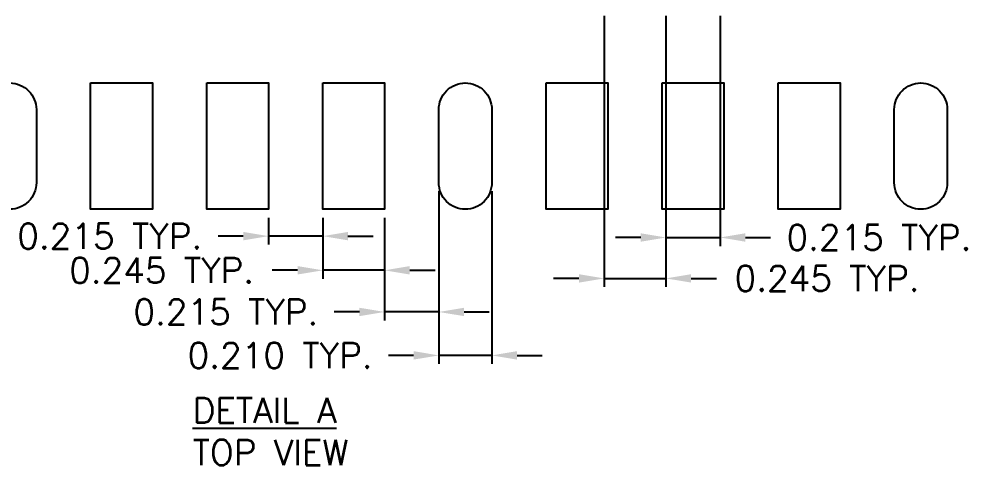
# Model space of a CAD drawing. Extents: x -12.91 to -4.05, y -3.75 to 2.29.
# Drawn here: x -11.09 to -8.084, y -3.754 to -2.341 of the extents above; entities that cross this region are included whole.
import ezdxf

# ---------------------------------------------------------------- set-up
doc = ezdxf.new("R2010")
doc.units = 0
doc.header["$LTSCALE"] = 0.5
doc.header["$PDMODE"] = 98
doc.layers.add('1D', color=4, linetype='Continuous')
doc.layers.add('DIM', color=3, linetype='Continuous')
doc.styles.add('SIMPLEX', font='simplex.shx')
doc.dimstyles.new('Standard3', dxfattribs={"dimtxt": 0.08, "dimasz": 0.08, "dimexe": 0.027, "dimexo": 0.027, "dimgap": 0.027, "dimtad": 0, "dimdec": 3, "dimlfac": 1.25, "dimrnd": 0.0005, "dimzin": 1, "dimdsep": 46, "dimtxsty": 'SIMPLEX', "dimcen": 0.1905, "dimclrd": 256, "dimclre": 256, "dimclrt": 256, "dimadec": 0, "dimazin": 0, "dimtp": 0.03, "dimtm": 0.05, "dimtfac": 0.8, "dimtdec": 3, "dimtmove": 0, "dimatfit": 3, "dimfxl": 0.05, "dimtolj": 1, "dimtzin": 0, "dimlwd": -1, "dimlwe": -1, "dimarcsym": 0})

# ---------------------------------------------------------------- blocks, each defined once
blk = doc.blocks.new('*D1')
at = {"layer": 'Defpoints', "color": 0, "ltscale": 0.1, "transparency": 16777216}
for p in [(417.0668, 80.5891), (417.2348, 80.5891), (417.0668, 80.0417)]:
    blk.add_point(p, dxfattribs=at)
at = {"layer": 'DIM', "ltscale": 0.1, "transparency": 16777216}
for p, q in [((417.0668, 80.5621), (417.0668, 80.0147)), ((417.2348, 80.5621), (417.2348, 80.0147)), ((416.9868, 80.0417), (416.9068, 80.0417)), ((417.2348, 80.0417), (417.0668, 80.0417)), ((417.3148, 80.0417), (417.3948, 80.0417))]:
    blk.add_line(p, q, dxfattribs=at)
for points in [[(416.9868, 80.0551), (416.9868, 80.0284), (417.0668, 80.0417)], [(417.3148, 80.0551), (417.3148, 80.0284), (417.2348, 80.0417)]]:
    blk.add_solid(points, dxfattribs=at)
at = {"layer": 'DIM', "ltscale": 0.1, "transparency": 16777216, "insert": (416.5636, 80.0417), "char_height": 0.08, "attachment_point": 5, "style": 'SIMPLEX'}
blk.add_mtext('\\A1;0.210 TYP.', dxfattribs=at)
blk = doc.blocks.new('*D2')
at = {"layer": 'Defpoints', "color": 0, "ltscale": 0.1, "transparency": 16777216}
for p in [(417.0668, 80.5891), (416.8948, 80.5051), (416.8948, 80.1794)]:
    blk.add_point(p, dxfattribs=at)
at = {"layer": 'DIM', "ltscale": 0.1, "transparency": 16777216}
for p, q in [((417.0668, 80.5621), (417.0668, 80.1524)), ((416.8948, 80.4781), (416.8948, 80.1524)), ((416.8148, 80.1794), (416.7348, 80.1794)), ((417.0668, 80.1794), (416.8948, 80.1794)), ((417.1468, 80.1794), (417.2268, 80.1794))]:
    blk.add_line(p, q, dxfattribs=at)
for points in [[(416.8148, 80.1927), (416.8148, 80.1661), (416.8948, 80.1794)], [(417.1468, 80.1927), (417.1468, 80.1661), (417.0668, 80.1794)]]:
    blk.add_solid(points, dxfattribs=at)
at = {"layer": 'DIM', "ltscale": 0.1, "transparency": 16777216, "insert": (416.3916, 80.1794), "char_height": 0.08, "attachment_point": 5, "style": 'SIMPLEX'}
blk.add_mtext('\\A1;0.215 TYP.', dxfattribs=at)
blk = doc.blocks.new('*D3')
at = {"layer": 'Defpoints', "color": 0, "ltscale": 0.1, "transparency": 16777216}
for p in [(416.6988, 80.5051), (416.8948, 80.5051), (416.6988, 80.3114)]:
    blk.add_point(p, dxfattribs=at)
at = {"layer": 'DIM', "ltscale": 0.1, "transparency": 16777216}
for p, q in [((416.6988, 80.4781), (416.6988, 80.2844)), ((416.8948, 80.4781), (416.8948, 80.2844)), ((416.6188, 80.3114), (416.5388, 80.3114)), ((416.8948, 80.3114), (416.6988, 80.3114)), ((416.9748, 80.3114), (417.0548, 80.3114))]:
    blk.add_line(p, q, dxfattribs=at)
for points in [[(416.6188, 80.3248), (416.6188, 80.2981), (416.6988, 80.3114)], [(416.9748, 80.3248), (416.9748, 80.2981), (416.8948, 80.3114)]]:
    blk.add_solid(points, dxfattribs=at)
at = {"layer": 'DIM', "ltscale": 0.1, "transparency": 16777216, "insert": (416.188, 80.3114), "char_height": 0.08, "attachment_point": 5, "style": 'SIMPLEX'}
blk.add_mtext('\\A1;0.245 TYP.', dxfattribs=at)
blk = doc.blocks.new('*D4')
at = {"layer": 'Defpoints', "color": 0, "ltscale": 0.1, "transparency": 16777216}
for p in [(416.5268, 80.5051), (416.6988, 80.5051), (416.5268, 80.4197)]:
    blk.add_point(p, dxfattribs=at)
at = {"layer": 'DIM', "ltscale": 0.1, "transparency": 16777216}
for p, q in [((416.5268, 80.4781), (416.5268, 80.3927)), ((416.6988, 80.4781), (416.6988, 80.3927)), ((416.4468, 80.4197), (416.3668, 80.4197)), ((416.6988, 80.4197), (416.5268, 80.4197)), ((416.7788, 80.4197), (416.8588, 80.4197))]:
    blk.add_line(p, q, dxfattribs=at)
for points in [[(416.4468, 80.433), (416.4468, 80.4064), (416.5268, 80.4197)], [(416.7788, 80.433), (416.7788, 80.4064), (416.6988, 80.4197)]]:
    blk.add_solid(points, dxfattribs=at)
at = {"layer": 'DIM', "ltscale": 0.1, "transparency": 16777216, "insert": (416.0236, 80.4197), "char_height": 0.08, "attachment_point": 5, "style": 'SIMPLEX'}
blk.add_mtext('\\A1;0.215 TYP.', dxfattribs=at)
blk = doc.blocks.new('*D5')
at = {"layer": 'Defpoints', "color": 0, "ltscale": 0.1, "transparency": 16777216}
for p in [(417.5908, 81.1451), (417.7868, 81.1451), (417.7868, 80.2857)]:
    blk.add_point(p, dxfattribs=at)
at = {"layer": 'DIM', "ltscale": 0.1, "transparency": 16777216}
for p, q in [((417.5908, 81.1181), (417.5908, 80.2587)), ((417.7868, 81.1181), (417.7868, 80.2587)), ((417.5108, 80.2857), (417.4308, 80.2857)), ((417.5908, 80.2857), (417.7868, 80.2857)), ((417.8668, 80.2857), (417.9468, 80.2857))]:
    blk.add_line(p, q, dxfattribs=at)
for points in [[(417.5108, 80.299), (417.5108, 80.2724), (417.5908, 80.2857)], [(417.8668, 80.299), (417.8668, 80.2724), (417.7868, 80.2857)]]:
    blk.add_solid(points, dxfattribs=at)
at = {"layer": 'DIM', "ltscale": 0.1, "transparency": 16777216, "insert": (418.2976, 80.2857), "char_height": 0.08, "attachment_point": 5, "style": 'SIMPLEX'}
blk.add_mtext('\\A1;0.245 TYP.', dxfattribs=at)
blk = doc.blocks.new('*D6')
at = {"layer": 'Defpoints', "color": 0, "ltscale": 0.1, "transparency": 16777216}
for p in [(417.7868, 81.1451), (417.9588, 81.1451), (417.9588, 80.4154)]:
    blk.add_point(p, dxfattribs=at)
at = {"layer": 'DIM', "ltscale": 0.1, "transparency": 16777216}
for p, q in [((417.7868, 81.1181), (417.7868, 80.3884)), ((417.9588, 81.1181), (417.9588, 80.3884)), ((417.7068, 80.4154), (417.6268, 80.4154)), ((417.7868, 80.4154), (417.9588, 80.4154)), ((418.0388, 80.4154), (418.1188, 80.4154))]:
    blk.add_line(p, q, dxfattribs=at)
for points in [[(417.7068, 80.4287), (417.7068, 80.402), (417.7868, 80.4154)], [(418.0388, 80.4287), (418.0388, 80.402), (417.9588, 80.4154)]]:
    blk.add_solid(points, dxfattribs=at)
at = {"layer": 'DIM', "ltscale": 0.1, "transparency": 16777216, "insert": (418.462, 80.4154), "char_height": 0.08, "attachment_point": 5, "style": 'SIMPLEX'}
blk.add_mtext('\\A1;0.215 TYP.', dxfattribs=at)

msp = doc.modelspace()

# ---------------------------------------------------------------- linework, layer by layer
at = {"ltscale": 0.1}
for points in [[(-11.11892, -2.54339), (-11.11892, -2.54339, -0.4142136), (-11.03492, -2.62739), (-11.03492, -2.85939, -0.4142136), (-11.11892, -2.94339), (-11.11892, -2.94339, -0.4142136), (-11.20292, -2.85939), (-11.20292, -2.62739, -0.4142136)], [(-9.67492, -2.54339), (-9.67492, -2.54339, -0.4142136), (-9.59092, -2.62739), (-9.59092, -2.85939, -0.4142136), (-9.67492, -2.94339), (-9.67492, -2.94339, -0.4142136), (-9.75892, -2.85939), (-9.75892, -2.62739, -0.4142136)], [(-8.23092, -2.54339), (-8.23092, -2.54339, -0.4142136), (-8.14692, -2.62739), (-8.14692, -2.85939, -0.4142136), (-8.23092, -2.94339), (-8.23092, -2.94339, -0.4142136), (-8.31492, -2.85939), (-8.31492, -2.62739, -0.4142136)]]:
    msp.add_lwpolyline(points, format="xyb", close=True, dxfattribs=at)
for points in [[(-10.86292, -2.54339), (-10.66692, -2.54339), (-10.66692, -2.94339), (-10.86292, -2.94339)], [(-10.49492, -2.54339), (-10.29892, -2.54339), (-10.29892, -2.94339), (-10.49492, -2.94339)], [(-10.12692, -2.54339), (-9.93092, -2.54339), (-9.93092, -2.94339), (-10.12692, -2.94339)], [(-9.41892, -2.54339), (-9.22292, -2.54339), (-9.22292, -2.94339), (-9.41892, -2.94339)], [(-9.05092, -2.54339), (-8.85492, -2.54339), (-8.85492, -2.94339), (-9.05092, -2.94339)], [(-8.68292, -2.54339), (-8.48692, -2.54339), (-8.48692, -2.94339), (-8.68292, -2.94339)]]:
    msp.add_lwpolyline(points, close=True, dxfattribs=at)

# ---------------------------------------------------------------- texts
at = {"layer": '1D', "ltscale": 0.1, "insert": (-10.53956, -3.54086), "char_height": 0.08, "width": 0.7819107, "attachment_point": 1, "style": 'SIMPLEX'}
msp.add_mtext('{\\LDETAIL A}\\PTOP VIEW', dxfattribs=at)

# ---------------------------------------------------------------- dimensions: what is measured, and where the dimension line sits
at = {"layer": 'DIM', "ltscale": 0.1}
for base, p1, p2, picture, middle in [((-9.03892, -3.16275), (-9.23492, -2.30339), (-9.03892, -2.30339), '*D5', (-8.52811, -3.16275)), ((-8.86692, -3.03308), (-9.03892, -2.30339), (-8.86692, -2.30339), '*D6', (-8.36372, -3.03308)), ((-10.29892, -3.02876), (-10.12692, -2.94339), (-10.29892, -2.94339), '*D4', (-10.80211, -3.02876)), ((-10.12692, -3.13702), (-9.93092, -2.94339), (-10.12692, -2.94339), '*D3', (-10.63772, -3.13702))]:
    dim = msp.add_linear_dim(base=base, p1=p1, p2=p2, text='<> TYP.', dimstyle='Standard3', dxfattribs=at)
    dim.commit()
    dim.dimension.update_dxf_attribs({"geometry": picture, "text_midpoint": middle, "insert": (-426.8257, -83.44845)})
for base, p1, p2, picture, middle in [((-9.93092, -3.26904), (-9.75892, -2.85939), (-9.93092, -2.94339), '*D2', (-10.43411, -3.26904)), ((-9.75892, -3.40673), (-9.59092, -2.85939), (-9.75892, -2.85939), '*D1', (-10.26211, -3.40673))]:
    dim = msp.add_linear_dim(base=base, p1=p1, p2=p2, text='<> TYP.', dimstyle='Standard3', override={"dimtzin": 4}, dxfattribs=at)
    dim.commit()
    dim.dimension.update_dxf_attribs({"geometry": picture, "text_midpoint": middle, "insert": (-426.8257, -83.44845)})

doc.saveas('drawing.dxf')
